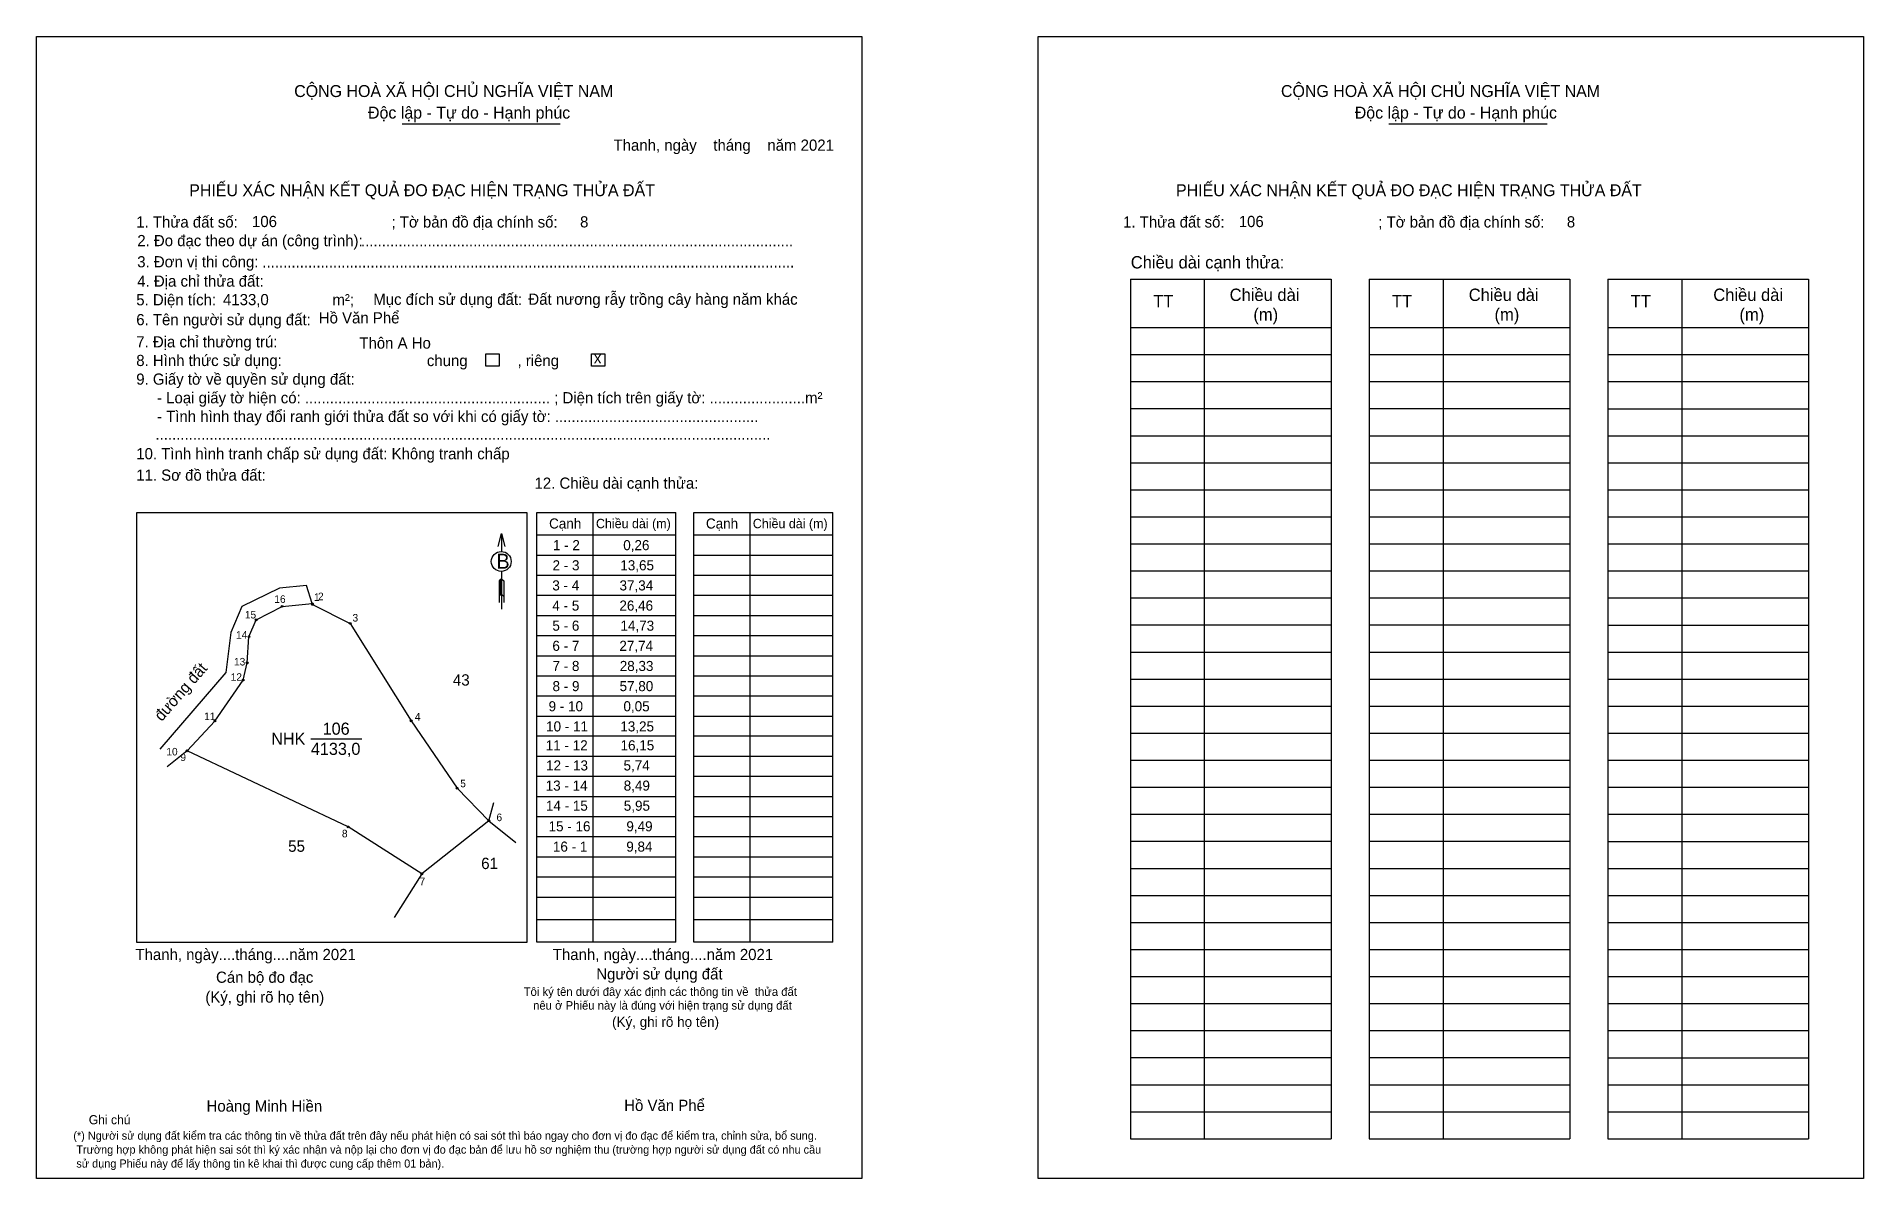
# Model space of a CAD drawing. Extents: x 544507 to 545100, y 1824343 to 1824713.
import ezdxf

# ---------------------------------------------------------------- set-up
doc = ezdxf.new("R2010")
doc.units = 0
for name, color, linetype in [('CanhThua', 7, 'Continuous'), ('kqddKhungInTrang1', 7, 'Continuous'), ('kqddKhungInTrang2', 7, 'Continuous'), ('kqddNoiDung', 7, 'Continuous'), ('kqddTemplate', 7, 'Continuous'), ('Level 1', 7, 'Continuous'), ('MocDinhThua', 7, 'Continuous'), ('NhanDiaChinhThua', 7, 'Continuous'), ('SoHieuDinhThua', 7, 'Continuous')]:
    doc.layers.add(name, color=color, linetype=linetype)

msp = doc.modelspace()

# ---------------------------------------------------------------- linework, layer by layer
at = {"layer": 'CanhThua'}
for p, q in [((544578.5, 1824524.1), (544586.93, 1824528.47)), ((544586.93, 1824528.47), (544596.73, 1824529.34)), ((544596.73, 1824529.34), (544596.84, 1824529.11)), ((544596.84, 1824529.11), (544609.03, 1824522.95)), ((544576.19, 1824518.62), (544578.5, 1824524.1)), ((544609.03, 1824522.95), (544628.84, 1824491.3)), ((544575.59, 1824510.15), (544576.19, 1824518.62)), ((544574.31, 1824504.55), (544575.59, 1824510.15)), ((544565.14, 1824491.26), (544574.31, 1824504.55)), ((544556.09, 1824481.57), (544565.14, 1824491.26)), ((544628.84, 1824491.3), (544643.74, 1824469.44)), ((544556.13, 1824481.54), (544556.09, 1824481.57)), ((544608.41, 1824456.88), (544556.13, 1824481.54)), ((544643.74, 1824469.44), (544654.03, 1824458.9)), ((544632.3, 1824441.66), (544608.41, 1824456.88)), ((544654.03, 1824458.9), (544632.3, 1824441.66))]:
    msp.add_line(p, q, dxfattribs=at)
at = {"layer": 'kqddKhungInTrang1'}
msp.add_lwpolyline([(544507.23, 1824713.36), (544775.14, 1824713.36), (544775.14, 1824342.82), (544507.23, 1824342.82)], close=True, dxfattribs=at)
at = {"layer": 'kqddKhungInTrang2'}
msp.add_lwpolyline([(544832.28, 1824713.36), (545100.18, 1824713.36), (545100.18, 1824342.82), (544832.28, 1824342.82)], close=True, dxfattribs=at)
at = {"layer": 'kqddTemplate'}
for p, q in [((544625.89, 1824685.01), (544677.2, 1824685.01)), ((544946.17, 1824685.01), (544997.48, 1824685.01)), ((544862.27, 1824634.64), (544927.41, 1824634.64)), ((544862.27, 1824634.64), (544862.27, 1824355.69)), ((544886.24, 1824634.64), (544886.24, 1824355.69)), ((544927.41, 1824634.64), (544927.41, 1824355.69)), ((544939.76, 1824634.64), (544939.76, 1824355.69)), ((544939.76, 1824634.64), (545004.89, 1824634.64)), ((544963.73, 1824634.64), (544963.73, 1824355.69)), ((545004.89, 1824634.64), (545004.89, 1824355.69)), ((545017.24, 1824634.64), (545017.24, 1824355.69)), ((545017.24, 1824634.64), (545082.38, 1824634.64)), ((545041.21, 1824634.64), (545041.21, 1824355.69)), ((545082.38, 1824634.64), (545082.38, 1824355.69)), ((544862.27, 1824618.94), (544927.41, 1824618.94)), ((544939.76, 1824618.94), (545004.89, 1824618.94)), ((545017.24, 1824618.94), (545082.38, 1824618.94)), ((544862.27, 1824610.17), (544927.41, 1824610.17)), ((544939.76, 1824610.17), (545004.89, 1824610.17)), ((545017.24, 1824610.16), (545082.38, 1824610.16)), ((544862.27, 1824601.39), (544927.41, 1824601.39)), ((544939.76, 1824601.39), (545004.89, 1824601.39)), ((545017.24, 1824601.39), (545082.38, 1824601.39)), ((544862.27, 1824592.62), (544927.41, 1824592.62)), ((544939.76, 1824592.62), (545004.89, 1824592.62)), ((545017.24, 1824592.61), (545082.38, 1824592.61)), ((544862.27, 1824583.84), (544927.41, 1824583.84)), ((544939.76, 1824583.84), (545004.89, 1824583.84)), ((545017.24, 1824583.84), (545082.38, 1824583.84)), ((544862.27, 1824575.07), (544927.41, 1824575.07)), ((544939.76, 1824575.07), (545004.89, 1824575.07)), ((545017.24, 1824575.06), (545082.38, 1824575.06)), ((544862.27, 1824566.29), (544927.41, 1824566.29)), ((544939.76, 1824566.29), (545004.89, 1824566.29)), ((545017.24, 1824566.29), (545082.38, 1824566.29)), ((544669.63, 1824558.95), (544714.76, 1824558.95)), ((544669.63, 1824419.51), (544669.63, 1824558.95)), ((544687.78, 1824558.95), (544687.78, 1824419.51)), ((544714.76, 1824419.51), (544714.76, 1824558.95)), ((544720.54, 1824558.95), (544765.67, 1824558.95)), ((544720.54, 1824419.51), (544720.54, 1824558.95)), ((544738.69, 1824558.95), (544738.69, 1824419.51)), ((544765.67, 1824419.51), (544765.67, 1824558.95)), ((544862.27, 1824557.52), (544927.41, 1824557.52)), ((544939.76, 1824557.52), (545004.89, 1824557.52)), ((545017.24, 1824557.51), (545082.38, 1824557.51)), ((544658.13, 1824552.1), (544658.14, 1824546.25)), ((544669.63, 1824551.65), (544714.76, 1824551.65)), ((544720.54, 1824551.65), (544765.67, 1824551.65)), ((544862.27, 1824548.74), (544927.41, 1824548.74)), ((544939.76, 1824548.74), (545004.89, 1824548.74)), ((545017.24, 1824548.74), (545082.38, 1824548.74)), ((544658.15, 1824539.81), (544658.17, 1824527.5)), ((544669.63, 1824545.12), (544714.76, 1824545.12)), ((544720.54, 1824545.12), (544765.67, 1824545.12)), ((544862.27, 1824539.97), (544927.41, 1824539.97)), ((544939.76, 1824539.97), (545004.89, 1824539.97)), ((545017.24, 1824539.96), (545082.38, 1824539.96)), ((544658.15, 1824537.45), (544657.4, 1824536.74)), ((544658.15, 1824537.12), (544657.4, 1824536.4)), ((544658.15, 1824536.78), (544657.4, 1824536.07)), ((544657.4, 1824536.74), (544657.4, 1824529.68)), ((544658.15, 1824536.45), (544657.4, 1824535.73)), ((544658.16, 1824536.12), (544657.4, 1824535.4)), ((544658.16, 1824535.78), (544657.4, 1824535.06)), ((544658.16, 1824535.45), (544657.4, 1824534.73)), ((544658.16, 1824535.11), (544657.4, 1824534.39)), ((544658.16, 1824534.78), (544657.4, 1824534.06)), ((544658.16, 1824534.45), (544657.4, 1824533.73)), ((544658.16, 1824534.11), (544657.4, 1824533.39)), ((544658.16, 1824533.78), (544657.4, 1824533.06)), ((544658.15, 1824537.45), (544658.92, 1824536.74)), ((544658.92, 1824536.74), (544658.92, 1824529.68)), ((544669.63, 1824538.58), (544714.76, 1824538.58)), ((544720.54, 1824538.58), (544765.67, 1824538.58)), ((544658.16, 1824533.45), (544657.4, 1824532.72)), ((544658.16, 1824533.11), (544657.4, 1824532.39)), ((544658.16, 1824532.78), (544657.4, 1824532.05)), ((544658.16, 1824532.44), (544657.4, 1824531.72)), ((544658.16, 1824532.44), (544658.92, 1824531.72)), ((544669.63, 1824532.05), (544714.76, 1824532.05)), ((544720.54, 1824532.05), (544765.67, 1824532.05)), ((544862.27, 1824531.19), (544927.41, 1824531.19)), ((544939.76, 1824531.19), (545004.89, 1824531.19)), ((545017.24, 1824531.19), (545082.38, 1824531.19)), ((544669.63, 1824525.51), (544714.76, 1824525.51)), ((544720.54, 1824525.51), (544765.67, 1824525.51)), ((544862.27, 1824522.42), (544927.41, 1824522.42)), ((544939.76, 1824522.42), (545004.89, 1824522.42)), ((545017.24, 1824522.41), (545082.38, 1824522.41)), ((544669.63, 1824518.98), (544714.76, 1824518.98)), ((544720.54, 1824518.98), (544765.67, 1824518.98)), ((544669.63, 1824512.45), (544714.76, 1824512.45)), ((544720.54, 1824512.45), (544765.67, 1824512.45)), ((544862.27, 1824513.64), (544927.41, 1824513.64)), ((544939.76, 1824513.64), (545004.89, 1824513.64)), ((545017.24, 1824513.64), (545082.38, 1824513.64)), ((544669.63, 1824505.91), (544714.76, 1824505.91)), ((544720.54, 1824505.91), (544765.67, 1824505.91)), ((544862.27, 1824504.87), (544927.41, 1824504.87)), ((544939.76, 1824504.87), (545004.89, 1824504.87)), ((545017.24, 1824504.86), (545082.38, 1824504.86)), ((544669.63, 1824499.38), (544714.76, 1824499.38)), ((544720.54, 1824499.38), (544765.67, 1824499.38)), ((544669.63, 1824492.84), (544714.76, 1824492.84)), ((544720.54, 1824492.84), (544765.67, 1824492.84)), ((544862.27, 1824496.09), (544927.41, 1824496.09)), ((544939.76, 1824496.09), (545004.89, 1824496.09)), ((545017.24, 1824496.09), (545082.38, 1824496.09)), ((544714.76, 1824486.31), (544669.63, 1824486.31)), ((544765.67, 1824486.31), (544720.54, 1824486.31)), ((544862.27, 1824487.32), (544927.41, 1824487.32)), ((544939.76, 1824487.32), (545004.89, 1824487.32)), ((545017.24, 1824487.31), (545082.38, 1824487.31)), ((544714.76, 1824479.77), (544669.63, 1824479.77)), ((544765.67, 1824479.77), (544720.54, 1824479.77)), ((544862.27, 1824478.54), (544927.41, 1824478.54)), ((544939.76, 1824478.54), (545004.89, 1824478.54)), ((545017.24, 1824478.54), (545082.38, 1824478.54)), ((544714.76, 1824473.24), (544669.63, 1824473.24)), ((544765.67, 1824473.24), (544720.54, 1824473.24)), ((544862.27, 1824469.77), (544927.41, 1824469.77)), ((544939.76, 1824469.77), (545004.89, 1824469.77)), ((545017.24, 1824469.76), (545082.38, 1824469.76)), ((544714.76, 1824466.7), (544669.63, 1824466.7)), ((544765.67, 1824466.7), (544720.54, 1824466.7)), ((544714.76, 1824460.17), (544669.63, 1824460.17)), ((544765.67, 1824460.17), (544720.54, 1824460.17)), ((544862.27, 1824460.99), (544927.41, 1824460.99)), ((544939.76, 1824460.99), (545004.89, 1824460.99)), ((545017.24, 1824460.99), (545082.38, 1824460.99)), ((544714.76, 1824453.63), (544669.63, 1824453.63)), ((544765.67, 1824453.63), (544720.54, 1824453.63)), ((544862.27, 1824452.22), (544927.41, 1824452.22)), ((544939.76, 1824452.22), (545004.89, 1824452.22)), ((545017.24, 1824452.21), (545082.38, 1824452.21)), ((544714.76, 1824447.1), (544669.63, 1824447.1)), ((544765.67, 1824447.1), (544720.54, 1824447.1)), ((544714.76, 1824440.57), (544669.63, 1824440.57)), ((544765.67, 1824440.57), (544720.54, 1824440.57)), ((544862.27, 1824443.44), (544927.41, 1824443.44)), ((544939.76, 1824443.44), (545004.89, 1824443.44)), ((545017.24, 1824443.44), (545082.38, 1824443.44)), ((544714.76, 1824434.03), (544669.63, 1824434.03)), ((544765.67, 1824434.03), (544720.54, 1824434.03)), ((544862.27, 1824434.67), (544927.41, 1824434.67)), ((544939.76, 1824434.67), (545004.89, 1824434.67)), ((545017.24, 1824434.66), (545082.38, 1824434.66)), ((544714.76, 1824426.77), (544669.63, 1824426.77)), ((544765.67, 1824426.77), (544720.54, 1824426.77)), ((544862.27, 1824425.89), (544927.41, 1824425.89)), ((544939.76, 1824425.89), (545004.89, 1824425.89)), ((545017.24, 1824425.89), (545082.38, 1824425.89)), ((544714.76, 1824419.51), (544669.63, 1824419.51)), ((544765.67, 1824419.51), (544720.54, 1824419.51)), ((544862.27, 1824417.12), (544927.41, 1824417.12)), ((544939.76, 1824417.12), (545004.89, 1824417.12)), ((545017.24, 1824417.11), (545082.38, 1824417.11)), ((544862.27, 1824408.34), (544927.41, 1824408.34)), ((544939.76, 1824408.34), (545004.89, 1824408.34)), ((545017.24, 1824408.34), (545082.38, 1824408.34)), ((544862.27, 1824399.57), (544927.41, 1824399.57)), ((544939.76, 1824399.57), (545004.89, 1824399.57)), ((545017.24, 1824399.56), (545082.38, 1824399.56)), ((544862.27, 1824390.79), (544927.41, 1824390.79)), ((544939.76, 1824390.79), (545004.89, 1824390.79)), ((545017.24, 1824390.79), (545082.38, 1824390.79)), ((544862.27, 1824382.02), (544927.41, 1824382.02)), ((544939.76, 1824382.02), (545004.89, 1824382.02)), ((545017.24, 1824382.01), (545082.38, 1824382.01)), ((544862.27, 1824373.24), (544927.41, 1824373.24)), ((544939.76, 1824373.24), (545004.89, 1824373.24)), ((545017.24, 1824373.24), (545082.38, 1824373.24)), ((544862.27, 1824364.47), (544927.41, 1824364.47)), ((544939.76, 1824364.47), (545004.89, 1824364.47)), ((545017.24, 1824364.46), (545082.38, 1824364.46)), ((544862.27, 1824355.69), (544927.41, 1824355.69)), ((544939.76, 1824355.69), (545004.89, 1824355.69)), ((545017.24, 1824355.69), (545082.38, 1824355.69))]:
    msp.add_line(p, q, dxfattribs=at)
for points in [[(544653.05, 1824610.45), (544657.41, 1824610.45), (544657.41, 1824606.39), (544653.05, 1824606.39)], [(544687.33, 1824610.45), (544691.69, 1824610.45), (544691.69, 1824606.39), (544687.33, 1824606.39)], [(544539.83, 1824558.95), (544666.41, 1824558.95), (544666.41, 1824419.39), (544539.83, 1824419.39)]]:
    msp.add_lwpolyline(points, close=True, dxfattribs=at)
msp.add_lwpolyline([(544657.08, 1824547.86), (544658.13, 1824552.1), (544659.19, 1824547.86)], dxfattribs=at)
msp.add_circle((544658.06, 1824543.03), 3.22, dxfattribs=at)
at = {"layer": 'Level 1'}
for p, q in [((544596.73, 1824529.34), (544594.88, 1824535.2)), ((544556.13, 1824481.54), (544549.64, 1824476.41)), ((544654.03, 1824458.9), (544655.68, 1824464.79)), ((544654.03, 1824458.9), (544662.79, 1824451.86)), ((544632.3, 1824441.66), (544623.28, 1824427.55))]:
    msp.add_line(p, q, dxfattribs=at)
msp.add_lwpolyline([(544594.88, 1824535.2), (544586.08, 1824534.4), (544573.82, 1824528.43), (544570.27, 1824520.03), (544568.72, 1824507.01), (544547.23, 1824482.15)], dxfattribs=at)
at = {"layer": 'MocDinhThua'}
for centre in [(544586.93, 1824528.47), (544596.73, 1824529.34), (544596.84, 1824529.11), (544578.5, 1824524.1), (544609.03, 1824522.95), (544576.19, 1824518.62), (544575.59, 1824510.15), (544574.31, 1824504.55), (544565.14, 1824491.26), (544628.84, 1824491.3), (544556.09, 1824481.57), (544556.13, 1824481.54), (544643.74, 1824469.44), (544608.41, 1824456.88), (544654.03, 1824458.9), (544632.3, 1824441.66)]:
    msp.add_circle(centre, 0.294, dxfattribs=at)
at = {"layer": 'NhanDiaChinhThua'}
msp.add_line((544596.28, 1824485.5), (544612.79, 1824485.5), dxfattribs=at)

# ---------------------------------------------------------------- texts
at = {"layer": 'kqddNoiDung'}
for s, height, p in [('Thanh, ngày    tháng    năm 2021  ', 3.6303, (544694.51, 1824676.31)), ('106', 3.63, (544577.17, 1824651.54)), ('8', 3.63, (544683.64, 1824651.42)), ('106', 3.63, (544897.44, 1824651.54)), ('8', 3.63, (545003.91, 1824651.42)), ('........................................................................................................', 3.6303, (544612.54, 1824645.28)), ('................................................................................................................................', 3.6303, (544580.53, 1824638.4)), ('4133,0', 3.63, (544567.76, 1824626.19)), ('Đất nương rẫy trồng cây hàng năm khác', 3.6303, (544666.87, 1824626.33)), ('Hồ Văn Phể', 3.63, (544598.85, 1824620.28)), ('Thôn A Ho', 3.63, (544612.01, 1824612.1)), ('x', 3.63, (544688.14, 1824607.34)), ('1 - 2', 3.267, (544674.84, 1824546.69)), ('0,26', 3.267, (544697.66, 1824546.69)), ('2 - 3', 3.267, (544674.71, 1824540.16)), ('13,65', 3.267, (544696.71, 1824540.16)), ('3 - 4', 3.267, (544674.64, 1824533.63)), ('37,34', 3.267, (544696.45, 1824533.63)), ('4 - 5', 3.267, (544674.65, 1824527.09)), ('26,46', 3.267, (544696.41, 1824527.09)), ('5 - 6', 3.267, (544674.66, 1824520.56)), ('14,73', 3.267, (544696.75, 1824520.56)), ('6 - 7', 3.267, (544674.67, 1824514.02)), ('27,74', 3.267, (544696.4, 1824514.02)), ('7 - 8', 3.267, (544674.69, 1824507.49)), ('28,33', 3.267, (544696.52, 1824507.49)), ('8 - 9', 3.267, (544674.71, 1824500.95)), ('57,80', 3.267, (544696.47, 1824500.95)), ('9 - 10', 3.267, (544673.43, 1824494.42)), ('0,05', 3.267, (544697.72, 1824494.42)), ('10 - 11', 3.267, (544672.62, 1824487.88)), ('13,25', 3.267, (544696.71, 1824487.88)), ('11 - 12', 3.267, (544672.51, 1824481.74)), ('16,15', 3.267, (544696.79, 1824481.74)), ('12 - 13', 3.267, (544672.61, 1824475.21)), ('5,74', 3.267, (544697.75, 1824475.21)), ('13 - 14', 3.267, (544672.49, 1824468.67)), ('8,49', 3.267, (544697.81, 1824468.67)), ('14 - 15', 3.267, (544672.56, 1824462.14)), ('5,95', 3.267, (544697.83, 1824462.14)), ('15 - 16', 3.267, (544673.42, 1824455.46)), ('9,49', 3.267, (544698.67, 1824455.46)), ('16 - 1', 3.267, (544674.83, 1824448.87)), ('9,84', 3.267, (544698.65, 1824448.87)), ('Thanh, ngày....tháng....năm 2021', 3.6303, (544539.33, 1824413.69)), ('Thanh, ngày....tháng....năm 2021', 3.6303, (544674.79, 1824413.69)), ('Hồ Văn Phể', 3.63, (544697.98, 1824364.73))]:
    msp.add_text(s, height=height, dxfattribs=at).set_placement(p)
at = {"layer": 'kqddTemplate'}
for s, height, p in [('CỘNG HOÀ XÃ HỘI CHỦ NGHĨA VIỆT NAM', 3.8723, (544590.86, 1824693.74)), ('CỘNG HOÀ XÃ HỘI CHỦ NGHĨA VIỆT NAM', 3.8723, (544911.13, 1824693.74)), ('Độc lập - Tự do - Hạnh phúc', 3.8723, (544614.81, 1824686.74)), ('Độc lập - Tự do - Hạnh phúc', 3.8723, (544935.08, 1824686.74)), ('PHIẾU XÁC NHẬN KẾT QUẢ ĐO ĐẠC HIỆN TRẠNG THỬA ĐẤT', 3.8723, (544556.79, 1824661.56)), ('PHIẾU XÁC NHẬN KẾT QUẢ ĐO ĐẠC HIỆN TRẠNG THỬA ĐẤT', 3.8723, (544877.07, 1824661.56)), ('1. Thửa đất số:                                     ; Tờ bản đồ địa chính số:', 3.6303, (544539.6, 1824651.39)), ('1. Thửa đất số:                                     ; Tờ bản đồ địa chính số:', 3.6303, (544859.88, 1824651.39)), ('2. Đo đạc theo dự án (công trình): ', 3.6303, (544539.93, 1824645.34)), ('3. Đơn vị thi công: ', 3.6303, (544539.92, 1824638.47)), ('Chiều dài cạnh thửa:', 4.0114, (544862.38, 1824638.11)), ('4. Địa chỉ thửa đất:', 3.6303, (544539.93, 1824632.19)), ('5. Diện tích:                            m²; ', 3.6303, (544539.6, 1824626.14)), ('Mục đích sử dụng đất:', 3.6303, (544616.54, 1824626.29)), ('TT', 4.011, (544869.67, 1824625.49)), ('Chiều dài', 4.011, (544894.47, 1824627.56)), ('TT', 4.011, (544947.16, 1824625.49)), ('Chiều dài', 4.011, (544972.07, 1824627.56)), ('TT', 4.011, (545024.64, 1824625.49)), ('Chiều dài', 4.011, (545051.44, 1824627.56)), ('6. Tên người sử dụng đất:', 3.6303, (544539.6, 1824619.69)), ('(m)', 4.011, (544902.17, 1824621.18)), ('(m)', 4.011, (544980.44, 1824621.18)), ('(m)', 4.011, (545059.94, 1824621.18)), ('7. Địa chỉ thường trú:', 3.6303, (544539.6, 1824612.49)), ('8. Hình thức sử dụng:', 3.6303, (544539.6, 1824606.44)), ('chung            , riêng', 3.6303, (544633.92, 1824606.41)), ('9. Giấy tờ về quyền sử dụng đất:', 3.6303, (544539.6, 1824600.39)), ('     - Loại giấy tờ hiện có: ........................................................... ; Diện tích trên giấy tờ: .......................m²', 3.6303, (544539.6, 1824594.34)), ('     - Tình hình thay đổi ranh giới thửa đất so với khi có giấy tờ: .................................................', 3.6303, (544539.6, 1824588.29)), ('....................................................................................................................................................', 3.6303, (544545.82, 1824582.55)), ('10. Tình hình tranh chấp sử dụng đất: Không tranh chấp', 3.6303, (544539.6, 1824576.19)), ('11. Sơ đồ thửa đất:', 3.6303, (544539.6, 1824569.24)), ('12. Chiều dài cạnh thửa:', 3.6303, (544668.86, 1824566.63)), ('Cạnh', 3.267, (544673.59, 1824553.72)), ('Chiều dài (m)', 3.0252, (544688.8, 1824553.83)), ('Cạnh', 3.267, (544724.5, 1824553.72)), ('Chiều dài (m)', 3.0252, (544739.71, 1824553.83)), ('B', 4.84, (544656.47, 1824540.69)), ('Cán bộ đo đạc', 3.6303, (544565.49, 1824406.31)), ('Người sử dụng đất', 3.6303, (544688.91, 1824407.4)), ('(Ký, ghi rõ họ tên)', 3.6303, (544562.02, 1824399.89)), ('Tôi ký tên dưới đây xác định các thông tin về  thửa đất ', 2.7445, (544665.32, 1824402.07)), ('nêu ở Phiếu này là đúng với hiện trạng sử dụng đất', 2.7445, (544668.39, 1824397.61)), ('(Ký, ghi rõ họ tên)', 3.2673, (544694.02, 1824392.01)), ('Hoàng Minh Hiền', 3.6303, (544562.42, 1824364.52)), ('Ghi chú', 2.941, (544524.18, 1824360.41)), ('(*) Người sử dụng đất kiểm tra các thông tin về thửa đất trên đây nếu phát hiện có sai sót thì báo ngay cho đơn vị đo đạc để kiểm tra, chỉnh sửa, bổ sung.', 2.64649, (544519.17, 1824355.4)), (' Trường hợp không phát hiện sai sót thì ký xác nhận và nộp lại cho đơn vị đo đạc bản để lưu hồ sơ nghiệm thu (trường hợp người sử dụng đất có nhu cầu', 2.64649, (544519.17, 1824350.87)), (' sử dụng Phiếu này để lấy thông tin kê khai thì được cung cấp thêm 01 bản).', 2.6465, (544519.17, 1824346.35))]:
    msp.add_text(s, height=height, dxfattribs=at).set_placement(p)
at = {"layer": 'NhanDiaChinhThua'}
for s, p in [('NHK', (544583.4, 1824483.54)), ('106', (544600.09, 1824486.81)), ('4133,0', (544596.28, 1824480.26))]:
    msp.add_text(s, height=3.927, dxfattribs=at).set_placement(p)
at = {"layer": 'SoHieuDinhThua'}
for s, height, p in [('16', 2.448, (544584.42, 1824529.6)), ('1', 2.45, (544597.29, 1824530.25)), ('2', 2.45, (544598.59, 1824530.47)), ('15', 2.448, (544574.87, 1824524.54)), ('3', 2.45, (544609.8, 1824523.54)), ('14', 2.448, (544571.99, 1824517.97)), ('13', 2.448, (544571.34, 1824509.28)), ('12', 2.448, (544570.26, 1824504.31)), ('43', 3.673, (544642.35, 1824502.75)), ('11', 2.448, (544561.64, 1824491.57)), ('4', 2.45, (544630.02, 1824491.41)), ('10', 2.448, (544549.38, 1824480.09)), ('9', 2.45, (544553.92, 1824478.26)), ('5', 2.45, (544644.76, 1824469.77)), ('6', 2.45, (544656.52, 1824458.77)), ('55', 3.673, (544588.9, 1824448.82)), ('8', 2.45, (544606.35, 1824453.51)), ('61', 3.673, (544651.55, 1824443.22)), ('7', 2.45, (544631.55, 1824437.99))]:
    msp.add_text(s, height=height, dxfattribs=at).set_placement(p)
msp.add_text('đường đất', height=3.673, rotation=48.89082, dxfattribs=at).set_placement((544547.86, 1824490.92))

doc.saveas('drawing.dxf')
